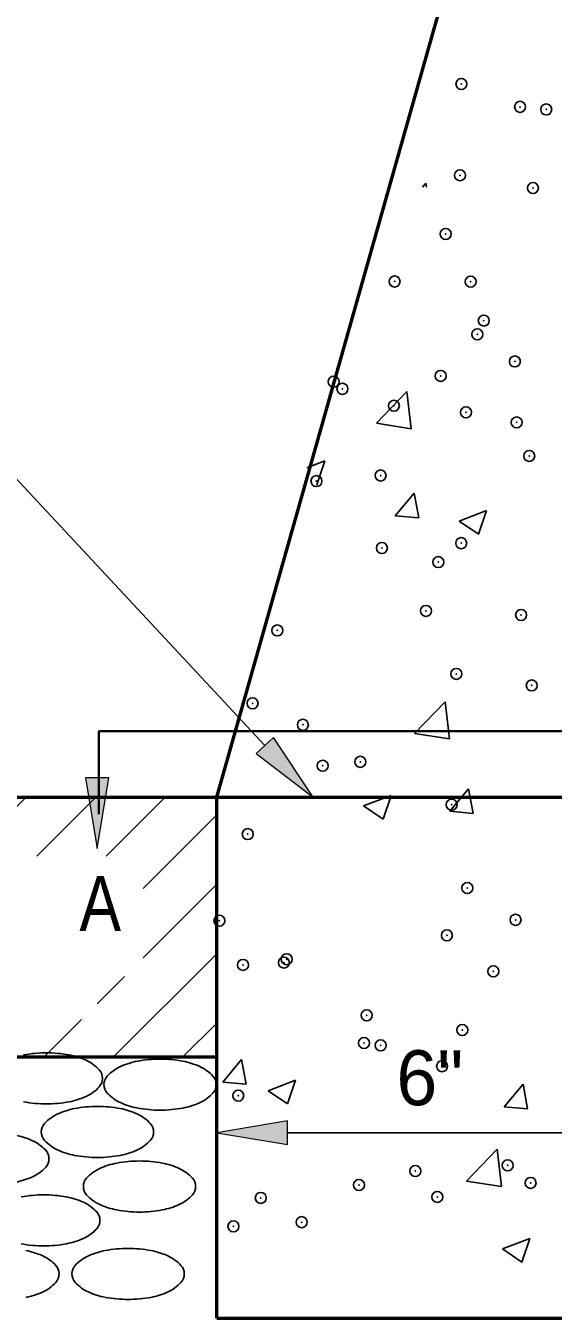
# Model space of a CAD drawing. Extents: x 32.6 to 67.9, y 27.2 to 49.
# Drawn here: x 39.976 to 41.125, y 41.222 to 44.035 of the extents above; entities that cross this region are included whole.
import ezdxf

# ---------------------------------------------------------------- set-up
doc = ezdxf.new("R2010")
doc.units = 0
doc.header["$LTSCALE"] = 0.048
doc.header["$PDMODE"] = 32
doc.header["$PDSIZE"] = 0.024
for name, color, linetype, lineweight in [('1', 7, 'Continuous', 25), ('3', 7, 'Continuous', 25), ('4', 7, 'Continuous', 25), ('5', 7, 'Continuous', 40), ('6', 7, 'Continuous', 13)]:
    doc.layers.add(name, color=color, linetype=linetype, lineweight=lineweight)

msp = doc.modelspace()

# ---------------------------------------------------------------- hatches: boundary and pattern name
at = {"layer": '1'}
for points in [[(40.15717, 42.39825), (40.106, 42.39825), (40.13167, 42.24433), (40.13167, 42.24433)], [(40.54592, 41.6), (40.54592, 41.65133), (40.392, 41.62567), (40.392, 41.62567)]]:
    msp.add_hatch(color=256, dxfattribs=at).paths.add_polyline_path(points)
at = {"layer": '3'}
msp.add_hatch(color=256, dxfattribs=at).paths.add_polyline_path([(40.51558, 42.48625), (40.478, 42.45133), (40.60183, 42.35625), (40.60183, 42.35625)])

# ---------------------------------------------------------------- linework, layer by layer
at = {"layer": '1', "lineweight": 53}
for p, q in [((40.392, 42.35633), (41.6265, 46.7125)), ((37.71925, 42.35625), (46.47142, 42.35625)), ((40.392, 41.222), (40.392, 42.35625)), ((37.96942, 41.79058), (40.392, 41.79058)), ((40.392, 41.222), (43.88583, 41.222))]:
    msp.add_line(p, q, dxfattribs=at)
at = {"layer": '1'}
for p, q in [((40.84, 43.68392), (40.84717, 43.6925)), ((40.84875, 43.68392), (40.84717, 43.6925)), ((40.73983, 43.16975), (40.8065, 43.23908)), ((40.81592, 43.15792), (40.8065, 43.23908)), ((40.73983, 43.16975), (40.81592, 43.15792)), ((40.58842, 43.07292), (40.62733, 43.08792)), ((40.61, 43.03617), (40.62733, 43.08792)), ((40.61, 43.03617), (40.62733, 43.08792)), ((40.60967, 43.03633), (40.60992, 43.03617)), ((40.78092, 42.96833), (40.82208, 43.0175)), ((40.832, 42.96383), (40.82217, 43.0175)), ((40.78092, 42.96833), (40.832, 42.96383)), ((40.92008, 42.95683), (40.97992, 42.97992)), ((40.92008, 42.95683), (40.96258, 42.92817)), ((40.96258, 42.92817), (40.97992, 42.97992)), ((40.82275, 42.49442), (40.88933, 42.56383)), ((40.89883, 42.48275), (40.88933, 42.56383)), ((40.82275, 42.49442), (40.89883, 42.48275)), ((40.89967, 42.32525), (40.94083, 42.37433)), ((40.95067, 42.32075), (40.94083, 42.37433)), ((39.84892, 42.22792), (39.97725, 42.35625)), ((40.00008, 42.22792), (40.12842, 42.35625)), ((40.15125, 42.22792), (40.2795, 42.35625)), ((40.712, 42.33692), (40.77183, 42.35983)), ((40.712, 42.33692), (40.7545, 42.30825)), ((40.7545, 42.30825), (40.77192, 42.35983)), ((40.23192, 42.15742), (40.392, 42.3175)), ((40.89967, 42.32525), (40.95067, 42.32075)), ((40.23192, 42.00633), (40.392, 42.16642)), ((40.16725, 41.79058), (40.392, 42.01525)), ((40.13175, 41.90625), (40.19108, 41.9655)), ((40.01617, 41.79058), (40.09783, 41.87217)), ((40.3185, 41.79058), (40.392, 41.86408)), ((40.405, 41.73575), (40.44617, 41.78483)), ((40.45608, 41.73125), (40.44625, 41.78483)), ((40.405, 41.73575), (40.45608, 41.73125)), ((40.50392, 41.71683), (40.56392, 41.73983)), ((40.50392, 41.71683), (40.5465, 41.68817)), ((40.5465, 41.68817), (40.56392, 41.73983)), ((41.01825, 41.68208), (41.0595, 41.73117)), ((41.06925, 41.67767), (41.0595, 41.73117)), ((41.01825, 41.68208), (41.06925, 41.67767)), ((41.15775, 41.62567), (40.54592, 41.62567)), ((40.93608, 41.52017), (41.00267, 41.5895)), ((41.01217, 41.50825), (41.00267, 41.5895)), ((40.93608, 41.52017), (41.01208, 41.50825)), ((41.01433, 41.37267), (41.07425, 41.39558))]:
    msp.add_line(p, q, dxfattribs=at)
at = {"layer": '1', "lineweight": 13}
for p, q in [((40.392, 41.222), (40.392, 42.35625)), ((40.392, 41.66375), (40.392, 41.77958))]:
    msp.add_line(p, q, dxfattribs=at)
for points in [[(40.15717, 42.39825), (40.106, 42.39825), (40.13167, 42.24433), (40.13167, 42.24433)], [(40.54592, 41.6), (40.54592, 41.65133), (40.392, 41.62567), (40.392, 41.62567)]]:
    msp.add_lwpolyline(points, close=True, dxfattribs=at)
at = {"layer": '1'}
msp.add_lwpolyline([(41.01433, 41.37267), (41.05683, 41.344), (41.07425, 41.39558)], dxfattribs=at)
for p in [(40.92508, 43.9085), (41.05283, 43.85867), (41.10975, 43.85292), (40.92208, 43.70975), (41.08075, 43.68183), (40.89083, 43.582), (40.77942, 43.4785), (40.94533, 43.47825), (40.97383, 43.39342), (40.95967, 43.36358), (41.04142, 43.30442), (40.64692, 43.26033), (40.87992, 43.27308), (40.66592, 43.24483), (40.778, 43.208), (40.93492, 43.19367), (41.04542, 43.17175), (41.07275, 43.09883), (40.74892, 43.05617), (40.60925, 43.04392), (40.75175, 42.89833), (40.92458, 42.90892), (40.87483, 42.86758), (40.84775, 42.76158), (41.05508, 42.75267), (40.524, 42.71892), (40.91408, 42.62442), (41.07825, 42.59917), (40.47008, 42.56033), (40.57967, 42.5135), (40.62283, 42.42442), (40.70475, 42.43292), (40.90375, 42.33975), (40.45967, 42.27558), (40.93792, 42.15817), (40.39792, 42.08717), (41.04292, 42.089), (40.89333, 42.05517), (40.44933, 41.991), (40.53833, 41.996), (40.54433, 42.00333), (40.99467, 41.97675), (40.71858, 41.88117), (40.927, 41.84917), (40.713, 41.821), (40.74925, 41.81575), (40.883, 41.7705), (40.43892, 41.70642), (40.82458, 41.54217), (41.02592, 41.5545), (40.70208, 41.51192), (41.07567, 41.5165), (40.488, 41.48383), (40.87267, 41.48592), (40.57708, 41.43092), (40.4285, 41.42183)]:
    msp.add_point(p, dxfattribs=at)
at = {"layer": '3'}
msp.add_line((40.49675, 42.46875), (39.794, 43.22208), dxfattribs=at)
at = {"layer": '3', "lineweight": 13}
msp.add_lwpolyline([(40.51558, 42.48625), (40.478, 42.45133), (40.60183, 42.35625), (40.60183, 42.35625)], close=True, dxfattribs=at)
at = {"layer": '4'}
for centre, radius, start, end in [((40.02101, 41.53115), 0.26839, 89.99639, 100.65923), ((40.02101, 41.53115), 0.26839, 79.34077, 90.0036), ((40.04075, 41.63667), 0.16106, 65.50965, 79.29076), ((40.07103, 41.70307), 0.08808, 42.30635, 65.52034), ((40.24872, 41.62306), 0.16097, 100.60849, 114.3896), ((40.26875, 41.51754), 0.26839, 89.99639, 100.65923), ((40.26875, 41.51754), 0.26839, 79.34077, 90.0036), ((40.28877, 41.62341), 0.16068, 65.57856, 79.35967), ((40.11591, 41.7439), 0.02739, 359.94059, 42.28259), ((40.17377, 41.73036), 0.02739, 137.7174, 180.0594), ((40.21873, 41.68932), 0.08822, 114.41192, 137.62591), ((40.31869, 41.68932), 0.08822, 42.37408, 65.58808), ((40.36365, 41.73036), 0.02739, 359.94059, 42.28259), ((40.07103, 41.7848), 0.08808, 294.47965, 317.69364), ((40.11599, 41.7439), 0.02729, 317.64282, 359.98482), ((40.17377, 41.73036), 0.02739, 179.94059, 222.28259), ((40.36365, 41.73036), 0.02739, 317.7174, 0.0594), ((40.02101, 41.95672), 0.26839, 259.34077, 270.0036), ((40.02101, 41.95672), 0.26839, 269.99639, 280.65923), ((40.04075, 41.8512), 0.16106, 280.70924, 294.49034), ((40.21873, 41.7714), 0.08822, 222.37408, 245.58808), ((40.24872, 41.83766), 0.16097, 245.6104, 259.39151), ((40.28877, 41.83731), 0.16068, 280.64033, 294.42143), ((40.31869, 41.7714), 0.08822, 294.41192, 317.62591), ((40.08221, 41.58622), 0.08822, 114.41192, 137.62591), ((40.11249, 41.52003), 0.16106, 100.70924, 114.49034), ((40.13216, 41.41487), 0.26801, 90.004, 100.66684), ((40.13216, 41.41451), 0.26839, 79.34077, 90.0036), ((40.1519, 41.52003), 0.16106, 65.50965, 79.29076), ((40.18218, 41.58622), 0.08822, 42.37408, 65.58808), ((40.26875, 41.94318), 0.26839, 259.34077, 270.0036), ((40.26875, 41.94318), 0.26839, 269.99639, 280.65923), ((40.03718, 41.62733), 0.02729, 137.64282, 179.98482), ((40.22721, 41.62733), 0.02729, 0.01517, 42.35717), ((39.92425, 41.46168), 0.16097, 65.6104, 79.39151), ((39.95425, 41.52794), 0.08822, 42.37408, 65.58808), ((40.03725, 41.62733), 0.02739, 179.94059, 222.28259), ((40.08221, 41.66837), 0.08822, 222.37408, 245.58808), ((40.18218, 41.66837), 0.08822, 294.41192, 317.62591), ((40.22714, 41.62733), 0.02739, 317.7174, 0.0594), ((39.99921, 41.56898), 0.02739, 359.94059, 42.28259), ((40.11249, 41.73456), 0.16106, 245.50965, 259.29076), ((40.13216, 41.83973), 0.26801, 259.33316, 269.99599), ((40.13216, 41.84009), 0.26839, 269.99639, 280.65923), ((40.1519, 41.73456), 0.16106, 280.70924, 294.49034), ((39.95425, 41.61002), 0.08822, 294.41192, 317.62591), ((39.99921, 41.56898), 0.02739, 317.7174, 0.0594), ((40.17384, 41.46745), 0.08822, 114.41192, 137.62591), ((40.20412, 41.40126), 0.16106, 100.70924, 114.49034), ((40.22379, 41.29609), 0.26801, 90.004, 100.66684), ((40.22379, 41.29574), 0.26839, 79.34077, 90.0036), ((40.24352, 41.40126), 0.16106, 65.50965, 79.29076), ((40.2738, 41.46745), 0.08822, 42.37408, 65.58808), ((39.92425, 41.67628), 0.16097, 280.60849, 294.3896), ((40.12881, 41.50856), 0.02729, 137.64282, 179.98482), ((40.31883, 41.50856), 0.02729, 0.01517, 42.35717), ((40.12888, 41.50856), 0.02739, 179.94059, 222.28259), ((40.31876, 41.50856), 0.02739, 317.7174, 0.0594), ((40.01545, 41.22206), 0.26839, 89.99639, 100.65923), ((40.01545, 41.22206), 0.26839, 79.34077, 90.0036), ((40.03519, 41.32758), 0.16106, 65.50965, 79.29076), ((40.06547, 41.39399), 0.08808, 42.30635, 65.52034), ((40.17384, 41.5496), 0.08822, 222.37408, 245.58808), ((40.20384, 41.61586), 0.16097, 245.6104, 259.39151), ((40.24381, 41.61586), 0.16097, 280.60849, 294.3896), ((40.2738, 41.5496), 0.08822, 294.41192, 317.62591), ((40.11043, 41.43489), 0.02729, 0.01517, 42.35717), ((40.11036, 41.43489), 0.02739, 317.7174, 0.0594), ((40.22421, 41.72096), 0.26805, 259.25156, 269.91439), ((40.22343, 41.72131), 0.26843, 270.07788, 280.74071), ((40.06547, 41.47571), 0.08808, 294.47965, 317.69364), ((40.01545, 41.64771), 0.26839, 259.34077, 270.0036), ((40.01545, 41.64771), 0.26839, 269.99639, 280.65923), ((40.03547, 41.54219), 0.16097, 280.60849, 294.3896), ((39.94655, 41.2113), 0.16068, 65.57856, 79.35967), ((39.97648, 41.27721), 0.08822, 42.37408, 65.58808), ((40.1489, 41.27721), 0.08822, 114.41192, 137.62591), ((40.1789, 41.21095), 0.16097, 100.60849, 114.3896), ((40.19892, 41.10543), 0.26839, 89.99639, 100.65923), ((40.19892, 41.10543), 0.26839, 79.34077, 90.0036), ((40.21894, 41.2113), 0.16068, 65.57856, 79.35967), ((40.24887, 41.27721), 0.08822, 42.37408, 65.58808), ((40.02144, 41.31825), 0.02739, 359.94059, 42.28259), ((40.10394, 41.31825), 0.02739, 137.7174, 180.0594), ((40.29383, 41.31825), 0.02739, 359.94059, 42.28259), ((39.97648, 41.35929), 0.08822, 294.41192, 317.62591), ((40.02144, 41.31825), 0.02739, 317.7174, 0.0594), ((40.10394, 41.31825), 0.02739, 179.94059, 222.28259), ((40.1489, 41.35929), 0.08822, 222.37408, 245.58808), ((40.24887, 41.35929), 0.08822, 294.41192, 317.62591), ((40.29383, 41.31825), 0.02739, 317.7174, 0.0594), ((39.94655, 41.4252), 0.16068, 280.64033, 294.42143), ((40.1789, 41.42555), 0.16097, 245.6104, 259.39151), ((40.19892, 41.53107), 0.26839, 259.34077, 270.0036), ((40.19892, 41.53107), 0.26839, 269.99639, 280.65923), ((40.21894, 41.4252), 0.16068, 280.64033, 294.42143)]:
    msp.add_arc(centre, radius, start, end, dxfattribs=at)
at = {"layer": '5', "lineweight": 35}
msp.add_lwpolyline([(40.13542, 42.31892), (40.13542, 42.49942), (44.0575, 42.49942)], dxfattribs=at)
at = {"layer": '6', "lineweight": 25}
for p, q in [((40.392, 41.62567), (40.39208, 41.62567)), ((40.392, 41.61033), (40.39208, 41.61033))]:
    msp.add_line(p, q, dxfattribs=at)
at = {"layer": '6'}
msp.add_line((40.392, 41.222), (40.39208, 41.222), dxfattribs=at)
msp.add_line((40.392, 41.222), (40.39208, 41.222), dxfattribs=at)

# ---------------------------------------------------------------- texts
at = {"layer": '1'}
msp.add_text('6"', height=0.1197, dxfattribs=at).set_placement((40.78342, 41.6855))
at = {"layer": '5', "width": 0.85}
msp.add_text('A', height=0.1197, dxfattribs=at).set_placement((40.09292, 42.06467))

doc.saveas('drawing.dxf')
